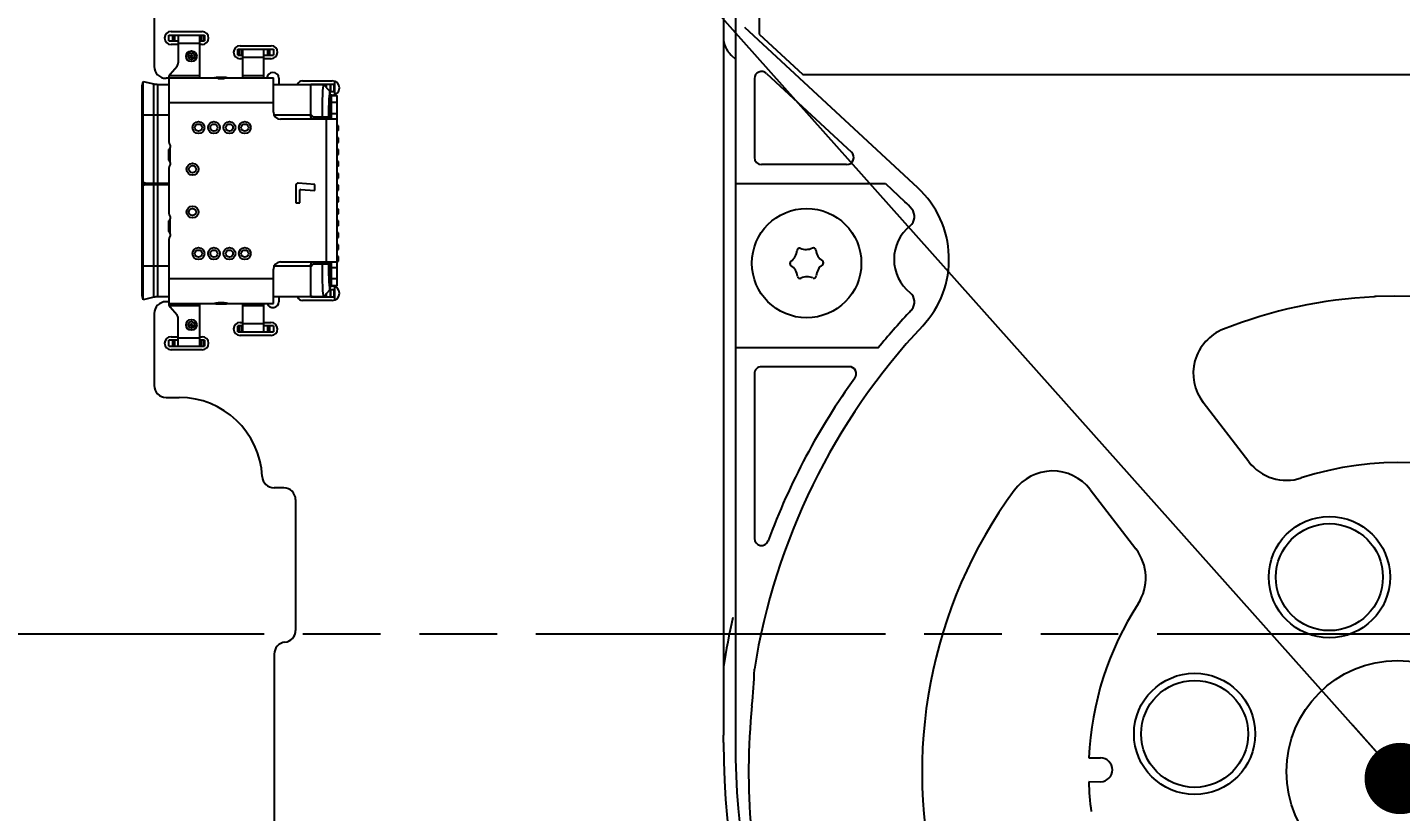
# Model space of a CAD drawing. Header units: millimetres. Extents: x 0 to 594, y 0 to 420.
# Drawn here: x 136.5 to 194.3, y 255.5 to 288.5 of the extents above; entities that cross this region are included whole.
import ezdxf

# ---------------------------------------------------------------- set-up
doc = ezdxf.new("R2010")
doc.units = ezdxf.units.MM
doc.header["$LTSCALE"] = 32.67
doc.linetypes.add('PHANTOM', pattern=[0.8, 0.45, -0.05, 0.1, -0.05, 0.1, -0.05])
doc.layers.get('0').update_dxf_attribs({"linetype": 'CONTINUOUS'})
doc.layers.add('FEATURE', color=7, linetype='CONTINUOUS')
doc.styles.get("Standard").update_dxf_attribs({"font": 'txt', "width": 0.8})
doc.dimstyles.new('DIMSTYLE_1', dxfattribs={"dimtxt": 2.5, "dimasz": 3, "dimexe": 1.5, "dimexo": 1.2, "dimtad": 1, "dimdsep": 46, "dimtxsty": 'STANDARD', "dimblk": '_FILLED', "dimblk1": '_FILLED', "dimblk2": '_FILLED', "dimcen": 0.09, "dimazin": 2, "dimtp": 0.01, "dimtm": 0.01, "dimtfac": 1, "dimtofl": 0, "dimtmove": 0, "dimatfit": 3, "dimldrblk": '_FILLED', "dimfxl": 1, "dimtolj": 1, "dimarcsym": 0})
doc.dimstyles.get("Standard").update_dxf_attribs({"dimtxt": 2.5, "dimasz": 3, "dimexe": 1.5, "dimexo": 1.2, "dimtad": 1, "dimdsep": 46, "dimtxsty": 'STANDARD', "dimblk": '_FILLED', "dimblk1": '_FILLED', "dimblk2": '_FILLED', "dimcen": 0.09, "dimazin": 2, "dimtol": 1, "dimtp": 0.01, "dimtm": 0.01, "dimtfac": 1, "dimtofl": 0, "dimtmove": 0, "dimatfit": 3, "dimldrblk": '_FILLED', "dimfxl": 1, "dimtolj": 1, "dimarcsym": 0})

# ---------------------------------------------------------------- blocks, each defined once
blk = doc.blocks.new('_FILLED')
at = {"color": 0, "linetype": 'BYBLOCK'}
blk.add_solid([(0, 0), (-1, 0.167), (-1, -0.167)], dxfattribs=at)
blk = doc.blocks.new('*D25')
at = {"color": 7, "linetype": 'CONTINUOUS'}
for p, q in [((260.148, 302.939), (123.918, 302.939)), ((125.418, 302.939), (125.418, 274.119)), ((125.418, 245.299), (125.418, 274.119)), ((232.085, 245.299), (123.918, 245.299))]:
    blk.add_line(p, q, dxfattribs=at)
at = {"color": 7, "linetype": 'CONTINUOUS', "xscale": 3, "yscale": 3, "zscale": 3}
for p, rotation in [((125.418, 302.939), 90), ((125.418, 245.299), 270)]:
    blk.add_blockref('_FILLED', p, dxfattribs=dict(at, rotation=rotation))
at = {"color": 7, "linetype": 'CONTINUOUS', "insert": (122.293, 277.185), "char_height": 2.5, "width": 10, "attachment_point": 2, "rotation": 90, "line_spacing_factor": 0.9}
blk.add_mtext('57.64', dxfattribs=at)

msp = doc.modelspace()

# ---------------------------------------------------------------- linework, layer by layer
at = {"color": 7, "linetype": 'CONTINUOUS'}
for p, q in [((165.785, 291.141), (165.785, 258.757)), ((141.835, 289.459), (141.835, 286.884)), ((142.55, 288.354), (143.858, 288.354)), ((142.45, 287.954), (142.45, 288.204)), ((142.45, 288.204), (143.95, 288.204)), ((142.45, 287.954), (142.85, 287.954)), ((142.85, 287.804), (142.55, 287.804)), ((142.85, 288.204), (142.85, 287.03)), ((143.75, 286.404), (143.75, 288.204)), ((143.75, 287.954), (143.95, 287.954)), ((143.85, 287.804), (143.75, 287.804)), ((143.95, 288.202), (143.95, 287.956)), ((145.45, 287.754), (146.758, 287.754)), ((145.35, 287.356), (145.35, 287.602)), ((145.351, 287.604), (146.85, 287.604)), ((145.351, 287.354), (145.55, 287.354)), ((145.55, 287.204), (145.45, 287.204)), ((145.55, 287.604), (145.55, 286.404)), ((146.45, 286.404), (146.45, 287.604)), ((146.45, 287.354), (146.85, 287.354)), ((146.75, 287.204), (146.45, 287.204)), ((146.85, 287.604), (146.85, 287.354)), ((166.106, 287.362), (166.288, 287.193)), ((142.501, 286.561), (142.8, 286.897)), ((141.33, 286.078), (141.369, 286.249)), ((141.33, 277.24), (141.33, 286.078)), ((141.369, 282.069), (141.369, 286.249)), ((141.369, 286.249), (141.827, 286.146)), ((141.98, 286.129), (142.45, 286.129)), ((142.45, 286.384), (142.335, 286.384)), ((142.45, 286.428), (142.45, 283.712)), ((142.45, 286.404), (144.425, 286.404)), ((144.425, 286.429), (144.425, 286.388)), ((144.425, 286.429), (144.875, 286.429)), ((144.525, 286.381), (144.775, 286.381)), ((144.875, 286.388), (144.875, 286.429)), ((144.875, 286.404), (146.85, 286.404)), ((144.925, 286.404), (144.925, 286.402)), ((146.85, 284.959), (146.85, 286.404)), ((146.85, 286.129), (148.42, 286.129)), ((147.08, 286.384), (147.08, 286.129)), ((148.08, 286.279), (149.33, 286.279)), ((148.42, 284.754), (148.42, 286.122)), ((148.496, 286.129), (148.496, 286.105)), ((149.39, 286.129), (148.496, 286.129)), ((148.966, 286.107), (148.52, 286.107)), ((149.225, 285.837), (148.966, 286.107)), ((149.24, 286.129), (149.24, 285.829)), ((149.39, 286.129), (149.39, 285.829)), ((149.415, 286.279), (149.415, 285.679)), ((149.225, 285.837), (149.215, 285.806)), ((149.225, 285.459), (149.225, 285.837)), ((149.225, 285.829), (149.39, 285.829)), ((149.225, 285.809), (149.24, 285.809)), ((149.24, 285.449), (149.225, 285.459)), ((149.225, 285.459), (149.24, 285.459)), ((149.24, 284.659), (149.24, 285.809)), ((149.33, 285.679), (149.24, 285.679)), ((149.29, 284.659), (149.29, 285.659)), ((149.29, 285.659), (149.54, 285.659)), ((149.54, 277.659), (149.54, 285.659)), ((148.52, 284.759), (148.42, 284.859)), ((149.54, 284.659), (147.15, 284.659)), ((148.52, 284.759), (149.188, 284.759)), ((148.924, 284.659), (148.924, 284.759)), ((149.188, 284.659), (149.188, 284.759)), ((149.586, 284.384), (149.54, 284.384)), ((149.586, 284.184), (149.586, 284.384)), ((149.586, 284.184), (149.54, 284.184)), ((149.586, 283.884), (149.54, 283.884)), ((149.54, 283.684), (149.586, 283.684)), ((149.586, 283.684), (149.586, 283.884)), ((142.45, 282.934), (142.45, 283.384)), ((142.5, 283.431), (142.5, 282.887)), ((149.586, 283.384), (149.54, 283.384)), ((149.54, 283.184), (149.586, 283.184)), ((149.586, 283.184), (149.586, 283.384)), ((142.45, 282.606), (142.45, 280.712)), ((149.586, 282.884), (149.54, 282.884)), ((149.586, 282.684), (149.54, 282.684)), ((149.586, 282.684), (149.586, 282.884)), ((141.406, 281.969), (142.45, 281.969)), ((141.406, 281.919), (142.45, 281.919)), ((141.425, 281.969), (141.425, 281.919)), ((141.58, 281.919), (141.58, 281.969)), ((141.73, 281.969), (141.73, 281.919)), ((148.6, 281.915), (147.899, 281.976)), ((148.6, 281.659), (148.6, 281.915)), ((149.586, 282.384), (149.54, 282.384)), ((149.54, 282.184), (149.586, 282.184)), ((149.586, 282.184), (149.586, 282.384)), ((141.369, 277.069), (141.369, 281.819)), ((147.79, 281.877), (147.79, 281.147)), ((147.97, 281.147), (147.97, 281.687)), ((147.997, 281.712), (148.6, 281.659)), ((149.586, 281.884), (149.54, 281.884)), ((149.54, 281.684), (149.586, 281.684)), ((149.586, 281.384), (149.54, 281.384)), ((149.586, 281.684), (149.586, 281.884)), ((149.586, 281.184), (149.586, 281.384)), ((147.79, 281.147), (147.97, 281.147)), ((149.54, 281.184), (149.586, 281.184)), ((149.586, 280.884), (149.54, 280.884)), ((149.586, 280.684), (149.586, 280.884)), ((142.45, 279.934), (142.45, 280.384)), ((142.5, 280.431), (142.5, 279.887)), ((149.54, 280.684), (149.586, 280.684)), ((149.586, 280.384), (149.54, 280.384)), ((149.586, 280.184), (149.54, 280.184)), ((149.586, 280.184), (149.586, 280.384)), ((142.45, 279.606), (142.45, 276.89)), ((149.586, 279.884), (149.54, 279.884)), ((149.54, 279.684), (149.586, 279.684)), ((149.586, 279.684), (149.586, 279.884)), ((149.586, 279.384), (149.54, 279.384)), ((149.54, 279.184), (149.586, 279.184)), ((149.586, 279.184), (149.586, 279.384)), ((147.15, 278.659), (149.54, 278.659)), ((148.42, 277.196), (148.42, 278.564)), ((148.52, 278.559), (148.42, 278.459)), ((149.188, 278.559), (148.52, 278.559)), ((148.924, 278.559), (148.924, 278.659)), ((149.188, 278.559), (149.188, 278.659)), ((149.24, 277.509), (149.24, 278.659)), ((149.29, 277.659), (149.29, 278.659)), ((149.586, 278.884), (149.54, 278.884)), ((149.54, 278.684), (149.586, 278.684)), ((149.586, 278.684), (149.586, 278.884)), ((146.85, 276.914), (146.85, 278.359)), ((149.225, 277.859), (149.24, 277.869)), ((149.225, 277.859), (149.225, 277.481)), ((149.225, 277.859), (149.24, 277.859)), ((148.966, 277.211), (149.225, 277.481)), ((149.215, 277.512), (149.225, 277.481)), ((149.225, 277.509), (149.24, 277.509)), ((149.39, 277.489), (149.225, 277.489)), ((149.24, 277.639), (149.33, 277.639)), ((149.24, 277.489), (149.24, 277.189)), ((149.54, 277.659), (149.29, 277.659)), ((149.39, 277.489), (149.39, 277.189)), ((149.415, 277.639), (149.415, 277.039)), ((141.369, 277.069), (141.33, 277.24)), ((141.827, 277.172), (141.369, 277.069)), ((142.45, 277.189), (141.98, 277.189)), ((142.45, 276.984), (142.335, 276.984)), ((142.45, 276.914), (144.425, 276.914)), ((142.8, 276.421), (142.501, 276.757)), ((143.75, 275.114), (143.75, 276.914)), ((144.375, 276.914), (144.375, 276.916)), ((144.425, 276.93), (144.425, 276.889)), ((144.875, 276.889), (144.425, 276.889)), ((144.775, 276.937), (144.525, 276.937)), ((144.875, 276.889), (144.875, 276.93)), ((144.875, 276.914), (146.85, 276.914)), ((145.55, 276.914), (145.55, 275.714)), ((146.45, 275.714), (146.45, 276.914)), ((148.42, 277.189), (146.85, 277.189)), ((147.08, 277.189), (147.08, 276.984)), ((149.33, 277.039), (148.08, 277.039)), ((148.496, 277.213), (148.496, 277.189)), ((148.496, 277.189), (149.39, 277.189)), ((148.52, 277.211), (148.966, 277.211)), ((141.835, 276.484), (141.835, 273.459)), ((142.85, 275.114), (142.85, 276.288)), ((145.35, 275.716), (145.35, 275.962)), ((145.55, 275.964), (145.351, 275.964)), ((145.351, 275.714), (146.85, 275.714)), ((145.45, 276.114), (145.55, 276.114)), ((146.758, 275.564), (145.45, 275.564)), ((146.45, 276.114), (146.75, 276.114)), ((146.85, 275.964), (146.45, 275.964)), ((146.85, 275.964), (146.85, 275.714)), ((142.45, 275.114), (142.45, 275.364)), ((142.85, 275.364), (142.45, 275.364)), ((142.45, 275.114), (143.95, 275.114)), ((142.55, 275.514), (142.85, 275.514)), ((143.75, 275.514), (143.85, 275.514)), ((143.95, 275.364), (143.75, 275.364)), ((143.95, 275.362), (143.95, 275.116)), ((143.858, 274.964), (142.55, 274.964)), ((142.335, 272.959), (142.885, 272.959)), ((147.285, 269.159), (146.88, 269.159)), ((147.785, 268.659), (147.785, 263.159)), ((146.885, 262.164), (146.885, 253.509)), ((165.785, 258.439), (165.785, 258.757))]:
    msp.add_line(p, q, dxfattribs=at)
at = {"color": 9, "linetype": 'CONTINUOUS'}
for p, q in [((142.6, 288.204), (142.6, 287.954)), ((142.7, 287.954), (142.7, 288.204)), ((143.75, 287.854), (142.85, 287.854)), ((143.794, 288.204), (143.794, 287.954)), ((143.907, 287.954), (143.907, 288.204)), ((145.394, 287.604), (145.394, 287.354)), ((145.507, 287.354), (145.507, 287.604)), ((146.45, 287.254), (145.55, 287.254)), ((146.6, 287.604), (146.6, 287.354)), ((146.7, 287.354), (146.7, 287.604)), ((141.827, 281.969), (141.827, 286.146)), ((141.98, 286.129), (141.98, 281.969)), ((142.465, 286.504), (143.75, 286.504)), ((145.55, 286.504), (146.45, 286.504)), ((148.57, 286.129), (148.57, 286.107)), ((149.09, 285.977), (149.09, 286.129)), ((149.261, 285.829), (149.261, 286.129)), ((142.45, 284.829), (141.33, 284.829)), ((146.85, 285.354), (142.45, 285.354)), ((148.42, 284.829), (146.882, 284.829)), ((149.54, 285.359), (149.29, 285.359)), ((149.29, 284.909), (149.54, 284.909)), ((148.52, 284.759), (148.42, 284.759)), ((149.09, 278.659), (149.09, 284.659)), ((141.33, 282.069), (141.369, 282.069)), ((141.827, 277.172), (141.827, 281.919)), ((141.98, 281.919), (141.98, 277.189)), ((141.369, 281.819), (141.33, 281.819)), ((141.33, 278.489), (142.45, 278.489)), ((146.882, 278.489), (148.42, 278.489)), ((148.42, 278.559), (148.52, 278.559)), ((142.45, 277.964), (146.85, 277.964)), ((149.54, 278.409), (149.29, 278.409)), ((149.29, 277.959), (149.54, 277.959)), ((149.09, 277.189), (149.09, 277.341)), ((149.261, 277.189), (149.261, 277.489)), ((143.75, 276.814), (142.465, 276.814)), ((146.45, 276.814), (145.55, 276.814)), ((148.57, 277.211), (148.57, 277.189)), ((145.394, 275.964), (145.394, 275.714)), ((145.507, 275.714), (145.507, 275.964)), ((145.55, 276.064), (146.45, 276.064)), ((146.6, 275.964), (146.6, 275.714)), ((146.7, 275.714), (146.7, 275.964)), ((142.6, 275.364), (142.6, 275.114)), ((142.7, 275.114), (142.7, 275.364)), ((142.85, 275.464), (143.75, 275.464)), ((143.794, 275.364), (143.794, 275.114)), ((143.907, 275.114), (143.907, 275.364))]:
    msp.add_line(p, q, dxfattribs=at)
at = {"color": 7, "linetype": 'PHANTOM'}
msp.add_line((79.487, 263.009), (425.744, 263.009), dxfattribs=at)
at = {"color": 7, "linetype": 'CONTINUOUS'}
for points in [[(144.438, 286.386), (144.405, 286.392), (144.383, 286.397), (144.375, 286.402)], [(144.525, 286.381), (144.48, 286.382), (144.438, 286.386)], [(144.897, 286.392), (144.864, 286.386), (144.822, 286.382), (144.775, 286.381)], [(144.925, 286.402), (144.918, 286.398), (144.897, 286.392)], [(148.496, 286.129), (148.459, 286.128), (148.433, 286.126), (148.42, 286.122)], [(148.424, 286.097), (148.423, 286.097), (148.422, 286.096), (148.42, 286.095)], [(148.928, 285.685), (148.936, 285.855), (148.945, 285.984), (148.955, 286.069), (148.966, 286.107)], [(148.912, 284.759), (148.913, 285.008), (148.916, 285.252), (148.921, 285.481), (148.928, 285.685)], [(149.215, 285.806), (149.205, 285.738), (149.196, 285.635), (149.188, 285.499), (149.181, 285.336), (149.176, 285.153), (149.173, 284.958), (149.172, 284.759)], [(141.466, 281.969), (141.436, 281.974), (141.409, 281.988), (141.387, 282.01), (141.374, 282.038), (141.369, 282.069)], [(141.369, 281.819), (141.374, 281.85), (141.387, 281.878), (141.409, 281.9), (141.436, 281.914), (141.466, 281.919)], [(148.936, 277.463), (148.928, 277.633), (148.921, 277.837), (148.916, 278.066), (148.913, 278.31), (148.912, 278.559)], [(149.172, 278.559), (149.173, 278.36), (149.176, 278.165), (149.181, 277.982), (149.188, 277.819), (149.196, 277.683), (149.205, 277.58), (149.215, 277.512)], [(148.966, 277.211), (148.955, 277.249), (148.945, 277.334), (148.936, 277.463)], [(144.375, 276.916), (144.383, 276.92), (144.404, 276.926)], [(144.404, 276.926), (144.437, 276.932), (144.479, 276.936), (144.525, 276.937)], [(144.775, 276.937), (144.821, 276.936), (144.863, 276.932)], [(144.863, 276.932), (144.896, 276.926), (144.918, 276.92), (144.925, 276.916)], [(148.42, 277.196), (148.433, 277.191), (148.459, 277.189), (148.496, 277.189)]]:
    msp.add_lwpolyline(points, dxfattribs=at)
at = {"color": 9, "linetype": 'CONTINUOUS'}
for centre, radius in [((143.4, 287.309), 0.225), ((143.4, 287.309), 0.138), ((143.4, 287.309), 0.0518), ((143.7, 284.309), 0.15), ((144.35, 284.309), 0.15), ((145, 284.309), 0.15), ((145.65, 284.309), 0.15), ((143.45, 282.559), 0.15), ((143.45, 280.759), 0.15), ((143.7, 279.009), 0.15), ((144.35, 279.009), 0.15), ((145, 279.009), 0.15), ((145.65, 279.009), 0.15), ((143.4, 276.009), 0.225), ((143.4, 276.009), 0.138), ((143.4, 276.009), 0.0518)]:
    msp.add_circle(centre, radius, dxfattribs=at)
at = {"color": 7, "linetype": 'CONTINUOUS'}
for centre in [(143.7, 284.309), (144.35, 284.309), (145, 284.309), (145.65, 284.309), (143.45, 282.559), (143.45, 280.759), (143.7, 279.009), (144.35, 279.009), (145, 279.009), (145.65, 279.009)]:
    msp.add_circle(centre, 0.25, dxfattribs=at)
for centre, radius, start, end in [((142.55, 288.079), 0.275, 90, 270), ((143.85, 288.079), 0.275, 270, 88.44336), ((145.45, 287.479), 0.275, 90, 270), ((146.75, 287.479), 0.275, 270, 88.44336), ((166.785, 288.095), 1, 180, 227.16), ((142.335, 286.884), 0.5, 180, 270), ((142.65, 286.428), 0.2, 138.36646, 180), ((142.65, 287.03), 0.2, 318.36646, 360), ((146.83, 286.384), 0.25, 0, 180), ((141.98, 286.829), 0.7, 257.33342, 270), ((148.08, 286.049), 0.23, 90, 158.71571), ((149.33, 285.979), 0.3, 270, 90), ((147.15, 284.959), 0.3, 180, 270), ((148.62, 284.754), 0.2, 180, 208.35935), ((142.6, 283.712), 0.15, 180, 221.40962), ((142.375, 283.514), 0.15, 300, 41.40962), ((142.375, 282.804), 0.15, 318.59038, 60), ((142.6, 282.606), 0.15, 138.59038, 180), ((147.89, 281.877), 0.1, 84.90042, 180), ((147.995, 281.687), 0.025, 85, 180), ((142.6, 280.712), 0.15, 180, 221.40962), ((142.375, 280.514), 0.15, 300, 41.40962), ((142.375, 279.804), 0.15, 318.59038, 60), ((142.6, 279.606), 0.15, 138.59038, 180), ((147.15, 278.359), 0.3, 90, 180), ((148.62, 278.564), 0.2, 151.64065, 180), ((149.33, 277.339), 0.3, 270, 90), ((141.98, 276.489), 0.7, 90, 102.66658), ((142.335, 276.484), 0.5, 90, 180), ((142.65, 276.89), 0.2, 180, 221.63354), ((146.83, 276.984), 0.25, 197.35508, 360), ((148.08, 277.269), 0.23, 201.28192, 270), ((142.65, 276.288), 0.2, 0, 41.63354), ((145.45, 275.839), 0.275, 90, 270), ((146.75, 275.839), 0.275, 271.55664, 90), ((142.55, 275.239), 0.275, 90, 270), ((143.85, 275.239), 0.275, 271.55664, 90), ((142.335, 273.459), 0.5, 180, 270), ((142.885, 269.459), 3.5, 2.86598, 90), ((146.88, 269.659), 0.5, 182.86598, 270), ((147.285, 268.659), 0.5, 0, 90), ((194.145, 257.219), 28.7, 166.9506, 171.17193), ((147.285, 263.159), 0.5, 275.73917, 360), ((147.385, 262.164), 0.5, 95.73917, 180), ((198.785, 258.439), 33, 180, 223.95587)]:
    msp.add_arc(centre, radius, start, end, dxfattribs=at)
for centre, major_axis, ratio, start_param, end_param in [((143.8, 288.202), (0.15, 0), 0.166667, 0, 0.080969), ((143.8, 287.956), (0.15, 0), 0.166667, -0.080969, 0), ((145.5, 287.602), (0.15, 0), 0.166667, 3.060624, 3.141593), ((145.5, 287.356), (0.15, 0), 0.166667, -3.141593, -3.060624), ((148.6, 284.759), (1.35, 0), 1, 1.63009, 1.701587), ((141.406, 282.069), (0, 0.1), 0.756386, 1.570796, 3.141593), ((141.406, 281.819), (0, 0.1), 0.756386, 0, 1.570796), ((148.6, 278.559), (1.35, 0), 1, -1.701586, -1.63009), ((145.5, 275.962), (0.15, 0), 0.166667, 3.060624, 3.141593), ((145.5, 275.716), (0.15, 0), 0.166667, -3.141593, -3.060624), ((143.8, 275.362), (0.15, 0), 0.166667, 0, 0.080969), ((143.8, 275.116), (0.15, 0), 0.166667, -0.080969, 0)]:
    msp.add_ellipse(centre, major_axis=major_axis, ratio=ratio, start_param=start_param, end_param=end_param, dxfattribs=at)
at = {"layer": 'FEATURE', "color": 7, "linetype": 'CONTINUOUS'}
for p, q in [((166.288, 291.339), (166.288, 281.952)), ((167.288, 291.539), (167.288, 288.238)), ((173.961, 281.777), (166.688, 288.522)), ((167.288, 288.238), (169.12, 286.539)), ((167.592, 286.592), (171.172, 283.272)), ((169.12, 286.539), (230.288, 286.539)), ((167.088, 286.372), (167.088, 283.052)), ((170.968, 282.752), (167.388, 282.752)), ((166.287, 281.952), (166.287, 275.052)), ((166.288, 281.952), (172.596, 281.952)), ((172.596, 281.952), (173.417, 281.19)), ((166.287, 275.052), (166.287, 258.439)), ((172.301, 275.052), (166.287, 275.052)), ((167.088, 273.952), (167.088, 267.029)), ((171.076, 274.252), (167.388, 274.252)), ((187.888, 270.252), (185.966, 272.747)), ((181.213, 269.085), (183.136, 266.59)), ((167.086, 261.509), (167.086, 261.526)), ((181.159, 257.797), (181.649, 257.794)), ((181.153, 256.797), (181.653, 256.794))]:
    msp.add_line(p, q, dxfattribs=at)
for centre, radius in [((169.285, 278.609), 2.3), ((191.277, 265.4), 2.55), ((191.277, 265.4), 2.25), ((194.146, 257.217), 4.672), ((185.607, 258.806), 2.55), ((185.607, 258.806), 2.25)]:
    msp.add_circle(centre, radius, dxfattribs=at)
for centre, radius, start, end in [((167.388, 286.372), 0.3, 47.15999, 179.99999), ((170.968, 283.052), 0.3, 269.99999, 47.15999), ((167.388, 283.052), 0.3, 179.99999, 269.99999), ((171.174, 278.77), 4.1, 316.89345, 47.15999), ((171.174, 278.77), 3.3, 39.84622, 47.15999), ((173.323, 280.564), 0.5, 308.69344, 39.84622), ((174.76, 278.768), 1.8, 128.64076, 231.27927), ((168.252, 279.189), 0.63, 305.85498, 356.3973), ((168.98, 279.143), 0.1, 67.33248, 176.3973), ((169.262, 279.816), 0.63, 247.33248, 294.93196), ((169.569, 279.154), 0.1, 5.86714, 114.93196), ((170.295, 279.229), 0.63, 185.86714, 236.40946), ((168.679, 278.597), 0.1, 125.85498, 236.40946), ((168.275, 277.989), 0.63, 5.86714, 56.40946), ((170.319, 278.029), 0.63, 125.85498, 176.3973), ((169.892, 278.621), 0.1, 305.85498, 56.40946), ((169.002, 278.064), 0.1, 185.86714, 294.93196), ((169.309, 277.402), 0.63, 67.33248, 114.93196), ((169.591, 278.075), 0.1, 247.33248, 356.3973), ((173.321, 276.974), 0.5, 320.08525, 51.27923), ((194.143, 257.218), 20, 92.82758, 111.48622), ((193.317, 275.702), 1.5, 92.56039, 96.12436), ((194.143, 257.221), 20, 23.73259, 92.56028), ((194.145, 257.217), 28.2, 136.8142, 140.77025), ((171.174, 278.77), 3.3, 316.91652, 320.08525), ((194.145, 257.217), 27.4, 136.81467, 170.95186), ((187.55, 273.967), 2, 111.48622, 217.61384), ((167.388, 273.952), 0.3, 89.99999, 179.99999), ((171.076, 273.952), 0.3, 324.043, 89.99999), ((194.145, 257.217), 28.2, 144.043, 159.86269), ((179.628, 267.865), 2, 37.61384, 143.73259), ((189.473, 271.472), 2, 217.61384, 288.14262), ((194.146, 257.217), 13, 26.76463, 108.15108), ((194.141, 257.217), 20, 143.73259, 194.71669), ((167.388, 267.029), 0.3, 179.99999, 339.86269), ((181.551, 265.369), 2, 327.08596, 37.61384), ((194.146, 257.217), 13, 147.08631, 177.4519), ((145.098, 262.218), 22, 354.1799, 358.15423), ((194.143, 257.218), 27.3, 174.17982, 195.97056), ((198.787, 258.439), 32.5, 180.00035, 218.97626), ((181.646, 257.294), 0.5, 270.79145, 89.65024), ((194.146, 257.217), 13, 181.85967, 187.39352)]:
    msp.add_arc(centre, radius, start, end, dxfattribs=at)

# ---------------------------------------------------------------- dimensions: what is measured, and where the dimension line sits
at = {"color": 7, "linetype": 'CONTINUOUS'}
dim = msp.add_linear_dim(base=(125.418, 245.299), p1=(261.348, 302.939), p2=(233.285, 245.299), angle=270, dimstyle='DIMSTYLE_1', dxfattribs=at)
dim.commit()
dim.dimension.update_dxf_attribs({"geometry": '*D25', "text_midpoint": (125.418, 277.248), "dimtype": 160})

# ---------------------------------------------------------------- leaders
msp.add_leader([(194.256, 256.93), (139.592, 318.259), (136.592, 318.259)], dimstyle='STANDARD', override={"dimtad": 0, "dimldrblk": 'DOT'}, dxfattribs=at)

doc.saveas('drawing.dxf')
